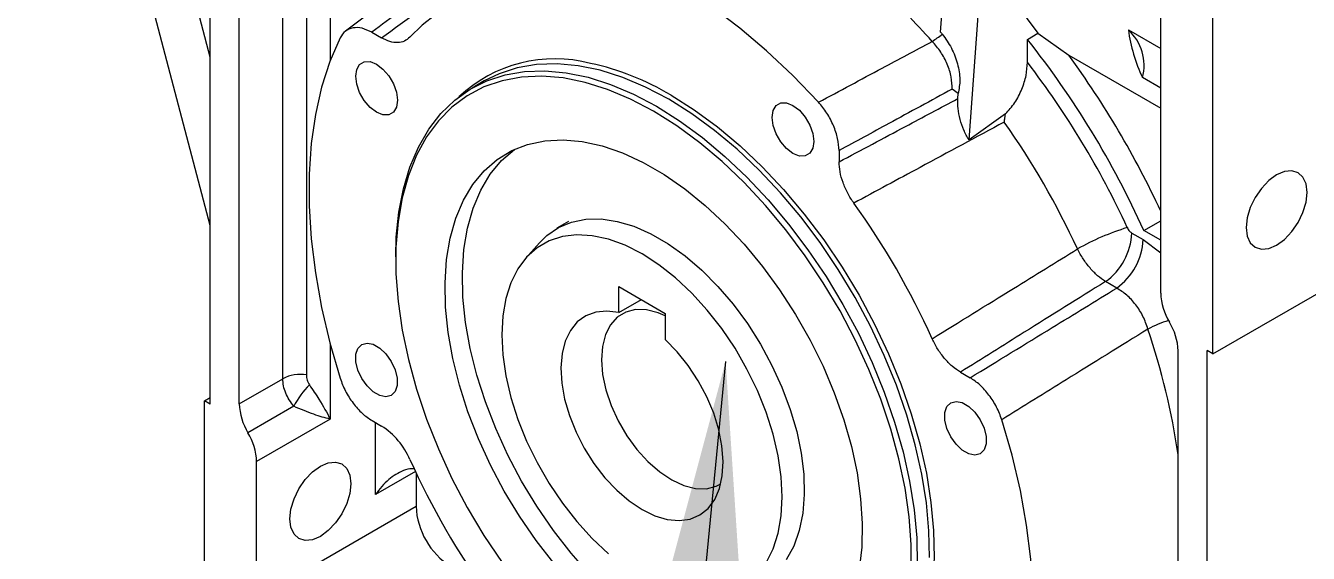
# Model space of a CAD drawing. Header units: millimetres. Extents: x 41 to 1868, y -696 to 319.
# Drawn here: x 87.57 to 95.39, y 227.07 to 230.29 of the extents above; entities that cross this region are included whole.
import ezdxf

# ---------------------------------------------------------------- set-up
doc = ezdxf.new("R2010")
doc.units = ezdxf.units.MM
doc.dimstyles.new('SLDDIMSTYLE0', dxfattribs={"dimtxt": 2.5, "dimasz": 2.116667, "dimexe": 0, "dimexo": 0.625, "dimgap": 0, "dimtad": 1, "dimdec": 0, "dimrnd": 1e-09, "dimtxsty": 'Standard', "dimsah": 1, "dimcen": 2.5, "dimazin": 3, "dimtfac": 2.116667, "dimtdec": 0, "dimtmove": 0, "dimatfit": 3, "dimfrac": 2})

msp = doc.modelspace()

# ---------------------------------------------------------------- linework, layer by layer
at = {"color": 7, "linetype": 'Continuous', "lineweight": 25}
for p, q in [((93.1477, 230.253), (93.2821, 232.1044)), ((88.6921, 230.1008), (88.1688, 232.0901)), ((93.321, 229.5957), (93.4943, 231.982)), ((94.4904, 228.6617), (94.4904, 231.3937)), ((94.8086, 228.2909), (94.8086, 231.4142)), ((88.6921, 227.9841), (88.6921, 231.1837)), ((89.1342, 228.1397), (89.1342, 230.8907)), ((89.2791, 230.9131), (89.2791, 228.1621)), ((90.3252, 230.8683), (89.5176, 230.2603)), ((88.6921, 229.0748), (88.25, 230.7564)), ((88.8689, 227.9866), (88.8689, 230.7376)), ((89.6778, 230.2526), (89.7369, 230.2185)), ((93.6772, 230.2095), (93.741, 230.2464)), ((93.741, 230.2464), (93.9292, 230.113)), ((94.2929, 230.2675), (94.4904, 230.1535)), ((93.6772, 230.0698), (93.6772, 230.2095)), ((93.9292, 230.113), (94.4904, 229.789)), ((90.3638, 229.9555), (90.2896, 229.9126)), ((93.2552, 229.8791), (93.2178, 229.9059)), ((94.4904, 229.9119), (94.3794, 229.9759)), ((93.2527, 229.8481), (93.2552, 229.8791)), ((93.543, 229.7543), (93.321, 229.5957)), ((92.5282, 229.5307), (92.5282, 229.4624)), ((90.8779, 229.0976), (90.8072, 229.0568)), ((94.3876, 229.0441), (94.4904, 229.1035)), ((94.4904, 228.9848), (94.3876, 229.0441)), ((90.7001, 228.9688), (90.6176, 228.8756)), ((94.3145, 229.0281), (94.383, 228.9886)), ((89.8235, 228.8825), (89.8235, 228.8621)), ((94.8086, 228.2909), (95.8692, 228.9032)), ((94.2216, 228.6921), (94.1532, 228.7316)), ((91.1847, 228.701), (91.4675, 228.5377)), ((91.1847, 228.5424), (91.1847, 228.701)), ((91.1847, 228.5424), (91.322, 228.6217)), ((91.4675, 228.5377), (91.4675, 228.3791)), ((94.5965, 224.6801), (94.5965, 228.3089)), ((94.8086, 228.2909), (94.7732, 228.3113)), ((94.7732, 224.4736), (94.7732, 228.3113)), ((93.2688, 228.1796), (93.328, 228.1454)), ((88.8689, 227.9866), (89.1342, 228.1397)), ((88.6568, 228.0045), (88.6921, 228.025)), ((88.6568, 226.5756), (88.6568, 228.0045)), ((88.6921, 227.9841), (88.6568, 228.0045)), ((89.2012, 227.9714), (88.9219, 227.8102)), ((89.424, 227.893), (88.975, 227.6338)), ((89.6792, 227.8839), (89.7365, 227.8508)), ((88.975, 226.8002), (88.975, 227.6338)), ((89.9472, 227.5658), (89.9472, 227.3615)), ((88.975, 226.8002), (89.9472, 227.3615))]:
    msp.add_line(p, q, dxfattribs=at)
at = {"color": 8, "linetype": 'Continuous', "lineweight": 25}
for p, q in [((89.424, 231.2271), (89.424, 230.0801)), ((94.383, 228.9886), (94.4904, 228.9067)), ((89.424, 228.3503), (89.424, 227.893)), ((89.6997, 227.4332), (89.6997, 227.872)), ((89.9434, 227.5739), (89.6997, 227.4332))]:
    msp.add_line(p, q, dxfattribs=at)
at = {"color": 7, "linetype": 'Continuous', "lineweight": 25, "flags": 128}
for points in [[(93.801, 231.9264), (93.7266, 231.7643), (93.6636, 231.6004), (93.6127, 231.4364), (93.5743, 231.2743), (93.5489, 231.1157), (93.5369, 230.9626), (93.5382, 230.8165), (93.553, 230.6792), (93.5811, 230.5522), (93.6221, 230.4369), (93.6756, 230.3346), (93.741, 230.2464)], [(92.4029, 229.8259), (92.2465, 229.9886), (92.0858, 230.1398), (91.9217, 230.2787), (91.7551, 230.4044), (91.5871, 230.5163), (91.4186, 230.6135), (91.2506, 230.6957), (91.084, 230.7623), (90.9199, 230.8129), (90.7592, 230.8472), (90.6028, 230.8651)], [(89.4848, 230.2194), (89.4221, 230.0751), (89.3715, 229.9188), (89.3333, 229.7515), (89.3076, 229.5741), (89.2948, 229.3876), (89.2947, 229.1931), (89.3075, 228.9918), (89.3331, 228.7848), (89.3712, 228.5734), (89.4217, 228.3587), (89.4844, 228.142)], [(89.7063, 229.7647), (89.6671, 229.7946), (89.6316, 229.8359), (89.6035, 229.8846), (89.5855, 229.9359), (89.5793, 229.9848), (89.5855, 230.0266), (89.6035, 230.0571), (89.6316, 230.0733), (89.6671, 230.0737), (89.7063, 230.0582), (89.7456, 230.0284), (89.781, 229.9871), (89.8091, 229.9384), (89.8272, 229.8871), (89.8334, 229.8381), (89.8272, 229.7964), (89.8091, 229.7659), (89.781, 229.7497), (89.7456, 229.7493), (89.7063, 229.7647)], [(91.4887, 229.8441), (91.3481, 229.9181), (91.2086, 229.9771), (91.0713, 230.0207), (90.9372, 230.0486), (90.8075, 230.0604), (90.6831, 230.0562), (90.565, 230.036), (90.4541, 229.9999), (90.3638, 229.9555)], [(89.8235, 228.8825), (89.827, 229.0023), (89.8425, 229.1549), (89.8704, 229.2981), (89.9103, 229.4309), (89.962, 229.5523), (90.0251, 229.6612), (90.099, 229.7568), (90.1832, 229.8384), (90.2771, 229.9053), (90.3799, 229.957), (90.4907, 229.9931), (90.6088, 230.0134), (90.7332, 230.0176), (90.863, 230.0057), (90.997, 229.9779), (91.1343, 229.9343), (91.2739, 229.8752), (91.4145, 229.8013)], [(91.3968, 229.7706), (91.2558, 229.8447), (91.1159, 229.9036), (90.9782, 229.9468), (90.844, 229.9739), (90.7142, 229.9848), (90.5898, 229.9793), (90.472, 229.9575), (90.3617, 229.9196), (90.2596, 229.8658), (90.1667, 229.7967), (90.0837, 229.7127), (90.0113, 229.6146), (89.9501, 229.503), (89.9005, 229.3791), (89.8629, 229.2436), (89.8377, 229.0977), (89.8251, 228.9427), (89.8251, 228.7797), (89.8377, 228.61), (89.8629, 228.435), (89.9005, 228.2562), (89.9501, 228.0749), (90.0113, 227.8927), (90.0837, 227.711), (90.1667, 227.5312), (90.2596, 227.3548), (90.3617, 227.1832), (90.472, 227.0179)], [(93.0793, 227.048), (93.0762, 227.2123), (93.0607, 227.3828), (93.0328, 227.5582), (92.9929, 227.7371), (92.9412, 227.9181), (92.8781, 228.0998), (92.8042, 228.2808), (92.72, 228.4597), (92.6261, 228.635), (92.5233, 228.8053), (92.4125, 228.9695), (92.2944, 229.1261), (92.1699, 229.2739), (92.0402, 229.4118), (91.9062, 229.5388), (91.7688, 229.6537), (91.6293, 229.7558), (91.4887, 229.8441)], [(91.5029, 229.8686), (91.6447, 229.7795), (91.7855, 229.6765), (91.924, 229.5605), (92.0593, 229.4325), (92.1901, 229.2933), (92.3157, 229.1442), (92.4348, 228.9862), (92.5467, 228.8206), (92.6503, 228.6487), (92.7451, 228.4719), (92.83, 228.2914), (92.9046, 228.1088), (92.9683, 227.9255), (93.0204, 227.7429), (93.0607, 227.5624), (93.0888, 227.3854), (93.1045, 227.2134), (93.1076, 227.0477), (93.0982, 226.8895), (93.0793, 226.7564)], [(92.1199, 229.7334), (92.1262, 229.7751), (92.1442, 229.8056), (92.1723, 229.8219), (92.2077, 229.8223), (92.247, 229.8068), (92.2863, 229.7769), (92.3217, 229.7356), (92.3498, 229.6869), (92.3679, 229.6356), (92.3741, 229.5867), (92.3679, 229.5449), (92.3498, 229.5144), (92.3217, 229.4982), (92.2863, 229.4978), (92.247, 229.5133), (92.2077, 229.5431), (92.1723, 229.5844), (92.1442, 229.6331), (92.1262, 229.6845), (92.1199, 229.7334)], [(92.9685, 226.965), (92.9685, 227.128), (92.9559, 227.2977), (92.9307, 227.4726), (92.8931, 227.6515), (92.8435, 227.8327), (92.7822, 228.015), (92.7098, 228.1967), (92.6269, 228.3765), (92.534, 228.5529), (92.4319, 228.7244), (92.3216, 228.8898), (92.2037, 229.0476), (92.0794, 229.1966), (91.9496, 229.3356), (91.8154, 229.4635), (91.6777, 229.5793), (91.5378, 229.6819), (91.3968, 229.7706)], [(91.4145, 229.8013), (91.5551, 229.7129), (91.6946, 229.6108), (91.8319, 229.4959), (91.966, 229.369), (92.0957, 229.231), (92.2201, 229.0832), (92.3382, 228.9266), (92.4491, 228.7625), (92.5518, 228.5921), (92.6457, 228.4168), (92.73, 228.238), (92.8039, 228.057), (92.867, 227.8753), (92.9187, 227.6943), (92.9586, 227.5153), (92.9864, 227.34), (93.002, 227.1694), (93.0051, 227.0052)], [(90.7881, 227.0144), (90.6798, 227.1534), (90.5787, 227.3002), (90.4856, 227.4536), (90.4017, 227.6119), (90.3276, 227.7736), (90.2642, 227.9372), (90.212, 228.1008), (90.1716, 228.2631), (90.1433, 228.4222), (90.1276, 228.5767), (90.1244, 228.725), (90.1339, 228.8657), (90.1559, 228.9972), (90.1903, 229.1184), (90.2366, 229.2281), (90.2945, 229.325), (90.3634, 229.4084), (90.4425, 229.4773), (90.5311, 229.531), (90.6283, 229.5691), (90.7331, 229.5911), (90.8446, 229.5969), (90.9615, 229.5863), (91.0827, 229.5595), (91.2071, 229.5167), (91.3334, 229.4584), (91.4602, 229.3852), (91.5865, 229.2977), (91.7109, 229.1968), (91.8321, 229.0837), (91.949, 228.9592), (92.0605, 228.8248), (92.1653, 228.6818), (92.2625, 228.5315), (92.3511, 228.3754), (92.4302, 228.2152), (92.4991, 228.0524), (92.557, 227.8886), (92.6033, 227.7254), (92.6377, 227.5645), (92.6597, 227.4075), (92.6692, 227.2559), (92.666, 227.1113), (92.6502, 226.975)], [(91.0085, 226.9461), (90.8941, 227.0757), (90.7859, 227.2146), (90.6847, 227.3614), (90.5917, 227.5148), (90.5078, 227.6731), (90.4337, 227.8349), (90.3702, 227.9984), (90.3181, 228.1621), (90.2776, 228.3243), (90.2494, 228.4834), (90.2336, 228.6379), (90.2305, 228.7862), (90.2399, 228.9269), (90.262, 229.0585), (90.2963, 229.1797), (90.3427, 229.2893), (90.4006, 229.3863), (90.4694, 229.4696), (90.5485, 229.5385), (90.5515, 229.5406)], [(95.1975, 229.383), (95.1495, 229.348), (95.1047, 229.3007), (95.0662, 229.2444), (95.0367, 229.183), (95.0182, 229.1206), (95.0119, 229.0615), (95.0182, 229.0097), (95.0367, 228.9687), (95.0662, 228.9413), (95.1047, 228.9295), (95.1495, 228.9339), (95.1975, 228.9543), (95.2455, 228.9893), (95.2903, 229.0366), (95.3287, 229.0929), (95.3582, 229.1543), (95.3768, 229.2167), (95.3831, 229.2758), (95.3768, 229.3276), (95.3582, 229.3686), (95.3287, 229.396), (95.2903, 229.4079), (95.2455, 229.4034), (95.1975, 229.383)], [(90.7001, 228.9688), (90.7458, 229.0136), (90.8165, 229.062), (90.8958, 229.0952), (90.9827, 229.1126), (91.0758, 229.114), (91.174, 229.0994), (91.2758, 229.0691), (91.3798, 229.0234), (91.4845, 228.9629), (91.5885, 228.8886), (91.6903, 228.8014), (91.7885, 228.7026), (91.8816, 228.5936), (91.9685, 228.4759), (92.0478, 228.3512), (92.1185, 228.2211), (92.1796, 228.0876), (92.2301, 227.9525), (92.2695, 227.8178), (92.2971, 227.6852), (92.3125, 227.5566), (92.3156, 227.434), (92.3063, 227.3189), (92.2848, 227.213), (92.2512, 227.1178), (92.2062, 227.0346)], [(92.0836, 227.0166), (92.126, 227.101), (92.1567, 227.1971), (92.1753, 227.3037), (92.1815, 227.4192), (92.1753, 227.5418), (92.1567, 227.6699), (92.126, 227.8016), (92.0836, 227.9348), (92.0301, 228.0677), (91.9664, 228.1984), (91.8934, 228.3249), (91.812, 228.4455), (91.7236, 228.5582), (91.6294, 228.6616), (91.5308, 228.754), (91.4292, 228.8341), (91.3261, 228.9009), (91.223, 228.9532), (91.1214, 228.9903), (91.0227, 229.0118), (90.9285, 229.0172), (90.8401, 229.0065), (90.7588, 228.9799), (90.6858, 228.9377), (90.6221, 228.8806), (90.5686, 228.8094), (90.5262, 228.7251), (90.4955, 228.6289), (90.4769, 228.5223), (90.4706, 228.4069), (90.4769, 228.2842), (90.4955, 228.1561), (90.5262, 228.0245), (90.5686, 227.8912), (90.6221, 227.7583), (90.6858, 227.6276), (90.7588, 227.5011), (90.8401, 227.3806), (90.9285, 227.2678), (91.0227, 227.1645), (91.1214, 227.072)], [(91.1847, 228.5424), (91.1116, 228.552), (91.0439, 228.5455), (90.9833, 228.5232), (90.9312, 228.4856), (90.8891, 228.4337), (90.8579, 228.3687), (90.8384, 228.2924), (90.8312, 228.2065), (90.8363, 228.1132), (90.8537, 228.015), (90.8829, 227.9142), (90.9233, 227.8133), (90.9737, 227.715), (91.033, 227.6216), (91.0996, 227.5355), (91.1719, 227.4589), (91.248, 227.3937), (91.3261, 227.3414), (91.4042, 227.3035), (91.4803, 227.2809), (91.5526, 227.274), (91.6192, 227.2832), (91.6784, 227.3082), (91.7289, 227.3483), (91.7692, 227.4025), (91.7985, 227.4696), (91.8159, 227.5477), (91.821, 227.635), (91.8138, 227.7293), (91.7943, 227.8282), (91.7631, 227.9292), (91.7209, 228.0298), (91.6689, 228.1274), (91.6083, 228.2197), (91.5406, 228.3043), (91.4675, 228.3791)], [(91.4675, 228.5237), (91.4246, 228.5418), (91.3534, 228.5599), (91.2867, 228.5614), (91.2266, 228.5464), (91.1749, 228.5152), (91.1331, 228.4688), (91.1026, 228.4086), (91.0843, 228.3365), (91.0786, 228.2546), (91.0859, 228.1654), (91.1058, 228.0717), (91.1378, 227.9762), (91.1809, 227.8819), (91.2337, 227.7917), (91.2948, 227.7082), (91.3621, 227.6341), (91.4338, 227.5715), (91.5075, 227.5225), (91.5811, 227.4884), (91.6523, 227.4703), (91.719, 227.4687), (91.7791, 227.4838), (91.8064, 227.4975)], [(89.7962, 228.0372), (89.764, 228.0288), (89.7262, 228.0365), (89.6865, 228.0594), (89.6486, 228.0954), (89.6165, 228.141), (89.5931, 228.1916), (89.5808, 228.2424), (89.5808, 228.2883), (89.5931, 228.3248), (89.6165, 228.3485), (89.6486, 228.3569), (89.6865, 228.3493), (89.7262, 228.3263), (89.764, 228.2903), (89.7962, 228.2447), (89.8196, 228.1941), (89.8318, 228.1434), (89.8318, 228.0975), (89.8196, 228.0609), (89.7962, 228.0372)], [(93.2095, 227.9929), (93.2417, 228.0013), (93.2795, 227.9937), (93.3193, 227.9707), (93.3571, 227.9347), (93.3892, 227.8891), (93.4126, 227.8385), (93.4249, 227.7878), (93.4249, 227.7419), (93.4126, 227.7053), (93.3892, 227.6816), (93.3571, 227.6732), (93.3193, 227.6809), (93.2795, 227.7038), (93.2417, 227.7398), (93.2095, 227.7854), (93.1862, 227.836), (93.1739, 227.8868), (93.1739, 227.9327), (93.1862, 227.9692), (93.2095, 227.9929)], [(93.521, 225.8107), (93.5837, 225.9551), (93.6343, 226.1115), (93.6725, 226.2789), (93.6981, 226.4565), (93.711, 226.6431), (93.711, 226.8376), (93.6981, 227.0391), (93.6725, 227.2462), (93.6343, 227.4578), (93.5837, 227.6726), (93.521, 227.8894)], [(89.3639, 227.1778), (89.3158, 227.1574), (89.2711, 227.1529), (89.2326, 227.1648), (89.2031, 227.1922), (89.1846, 227.2332), (89.1782, 227.285), (89.1846, 227.3441), (89.2031, 227.4065), (89.2326, 227.4679), (89.2711, 227.5242), (89.3158, 227.5714), (89.3639, 227.6065), (89.4119, 227.6269), (89.4567, 227.6313), (89.4951, 227.6195), (89.5246, 227.5921), (89.5432, 227.5511), (89.5495, 227.4993), (89.5432, 227.4402), (89.5246, 227.3778), (89.4951, 227.3163), (89.4567, 227.2601), (89.4119, 227.2128), (89.3639, 227.1778)]]:
    msp.add_lwpolyline(points, dxfattribs=at)
at = {"color": 7, "linetype": 'Continuous', "lineweight": 25}
for centre, radius, start, end in [((90.5944, 229.5887), 0.9329, 102.81919, 137.19156), ((89.644, 227.113), 4.6292, 41.78196, 47.46703), ((92.7152, 230.8021), 0.7146, 302.19223, 308.25553), ((95.2851, 230.4035), 1.0015, 187.80288, 205.26928), ((94.0909, 230.0489), 0.2977, 345.81426, 47.2579), ((89.3117, 226.7493), 5.5705, 24.32778, 38.40091), ((90.6585, 228.4549), 1.6467, 59.15115, 77.59872), ((89.4455, 226.8268), 5.3314, 24.77899, 37.46425), ((89.4135, 226.8086), 5.5956, 24.86327, 36.19477), ((89.5152, 226.8676), 4.9206, 24.79215, 35.20785), ((88.7774, 226.4417), 4.7348, 24.21289, 35.78711), ((94.7422, 227.5796), 1.5504, 107.11186, 119.35468), ((93.9266, 229.0471), 0.3885, 305.68924, 357.19888), ((93.995, 229.0076), 0.3885, 305.68924, 357.19888), ((94.852, 228.6742), 0.3618, 181.98707, 211.4793), ((94.2348, 228.2964), 0.3618, 1.98707, 31.4793), ((89.24, 227.9352), 0.2303, 80.2289, 117.35717), ((89.6609, 227.7349), 0.5169, 134.78973, 152.76909), ((89.2305, 227.9991), 0.3618, 181.98707, 211.4793), ((88.6133, 227.6212), 0.3618, 1.98707, 31.4793), ((89.4935, 227.4684), 0.4531, 23.08564, 57.55819), ((94.2283, 229.5884), 4.7348, 204.21939, 215.78061), ((90.4078, 227.3824), 0.461, 182.60548, 237.39452)]:
    msp.add_arc(centre, radius, start, end, dxfattribs=at)
at = {"color": 8, "linetype": 'Continuous', "lineweight": 25}
for centre, radius, start, end in [((90.7952, 229.235), 0.8561, 75.32201, 133.21047), ((94.7905, 227.7163), 0.8185, 107.96711, 117.4925), ((90.2123, 227.0301), 4.4313, 8.37225, 18.58523)]:
    msp.add_arc(centre, radius, start, end, dxfattribs=at)
at = {"color": 7, "linetype": 'Continuous', "lineweight": 25}
for points, knots in [([(90.4766, 230.8541), (90.3274, 230.7418), (90.061, 230.5415), (89.7949, 230.3409), (89.6778, 230.2526)], [0, 0, 0, 0, 0.56, 1, 1, 1, 1]), ([(89.6778, 230.2526), (89.6577, 230.2623), (89.6171, 230.2819), (89.5618, 230.2818), (89.514, 230.2642), (89.4945, 230.2343), (89.4848, 230.2194)], [0, 0, 0, 0, 0.247605, 0.499996, 0.752341, 1, 1, 1, 1]), ([(89.91, 230.2226), (89.8994, 230.2136), (89.8781, 230.1954), (89.8352, 230.1879), (89.7876, 230.1932), (89.7538, 230.2101), (89.7369, 230.2185)], [0, 0, 0, 0, 0.248662, 0.499998, 0.751286, 1, 1, 1, 1]), ([(93.1477, 230.253), (93.1496, 230.2508), (93.1529, 230.2468), (93.1562, 230.2427), (93.1577, 230.241)], [0, 0, 0, 0, 0.56, 1, 1, 1, 1]), ([(93.1577, 230.241), (93.1774, 230.2135), (93.2168, 230.1585), (93.2534, 230.0604), (93.2695, 229.9622), (93.26, 229.9068), (93.2552, 229.8791)], [0, 0, 0, 0, 0.250039, 0.50025, 0.749723, 1, 1, 1, 1]), ([(92.4029, 229.8259), (92.5323, 229.8953), (92.7633, 230.0192), (92.9943, 230.1429), (93.0959, 230.1974)], [0, 0, 0, 0, 0.56, 1, 1, 1, 1]), ([(93.2177, 229.906), (93.217, 229.9304), (93.2155, 229.9793), (93.1902, 230.0582), (93.1506, 230.1343), (93.1142, 230.1763), (93.0959, 230.1974)], [0, 0, 0, 0, 0.249745, 0.500354, 0.749674, 1, 1, 1, 1]), ([(93.543, 229.7543), (93.5631, 229.7764), (93.6034, 229.8206), (93.6453, 229.9054), (93.6723, 229.991), (93.6756, 230.0435), (93.6772, 230.0698)], [0, 0, 0, 0, 0.249585, 0.499954, 0.749363, 1, 1, 1, 1]), ([(93.2178, 229.9059), (93.089, 229.8359), (92.8592, 229.711), (92.6293, 229.5858), (92.5282, 229.5307)], [0, 0, 0, 0, 0.56, 1, 1, 1, 1]), ([(92.5282, 229.5307), (92.5265, 229.5549), (92.5232, 229.6037), (92.4955, 229.6835), (92.4563, 229.7613), (92.4206, 229.8045), (92.4029, 229.8259)], [0, 0, 0, 0, 0.247605, 0.499996, 0.752341, 1, 1, 1, 1]), ([(92.5282, 229.4624), (92.6634, 229.5344), (92.9049, 229.6631), (93.1465, 229.7916), (93.2527, 229.8481)], [0, 0, 0, 0, 0.56, 1, 1, 1, 1]), ([(93.321, 229.5957), (93.3097, 229.6157), (93.2868, 229.6558), (93.2647, 229.7216), (93.2513, 229.7875), (93.2523, 229.828), (93.2527, 229.8481)], [0, 0, 0, 0, 0.248487, 0.499832, 0.75088, 1, 1, 1, 1]), ([(93.5356, 229.7045), (93.5368, 229.7137), (93.5391, 229.73), (93.5418, 229.7469), (93.543, 229.7543)], [0, 0, 0, 0, 0.559998, 1, 1, 1, 1]), ([(93.5356, 229.7045), (93.3643, 229.6124), (93.0585, 229.4478), (92.7528, 229.283), (92.6183, 229.2105)], [0, 0, 0, 0, 0.56, 1, 1, 1, 1]), ([(92.6183, 229.2105), (92.6051, 229.2303), (92.5788, 229.2701), (92.5508, 229.3359), (92.5316, 229.4019), (92.5293, 229.4423), (92.5282, 229.4624)], [0, 0, 0, 0, 0.248662, 0.499998, 0.751286, 1, 1, 1, 1]), ([(94.2861, 229.0613), (94.2881, 229.0575), (94.2921, 229.0497), (94.3017, 229.0373), (94.3097, 229.0316), (94.3145, 229.0281)], [0, 0, 0, 0, 0.280422, 0.560548, 1, 1, 1, 1]), ([(93.0957, 228.3836), (93.2612, 228.4857), (93.5568, 228.668), (93.8522, 228.8506), (93.9822, 228.9309)], [0, 0, 0, 0, 0.56, 1, 1, 1, 1]), ([(94.1532, 228.7316), (94.137, 228.7429), (94.1049, 228.7655), (94.0586, 228.8138), (94.016, 228.8692), (93.9935, 228.9103), (93.9822, 228.9309)], [0, 0, 0, 0, 0.251336, 0.500537, 0.749494, 1, 1, 1, 1]), ([(94.1532, 228.7316), (93.9881, 228.6285), (93.6934, 228.4445), (93.3985, 228.2605), (93.2688, 228.1796)], [0, 0, 0, 0, 0.56, 1, 1, 1, 1]), ([(93.328, 228.1454), (93.4949, 228.2474), (93.7929, 228.4296), (94.0906, 228.6119), (94.2216, 228.6921)], [0, 0, 0, 0, 0.56, 1, 1, 1, 1]), ([(94.4126, 228.4424), (94.4034, 228.4686), (94.3851, 228.5208), (94.3393, 228.5926), (94.2838, 228.6534), (94.2424, 228.6792), (94.2216, 228.6921)], [0, 0, 0, 0, 0.250116, 0.499353, 0.748844, 1, 1, 1, 1]), ([(94.4126, 228.4424), (94.2462, 228.3391), (93.9491, 228.1548), (93.6518, 227.9705), (93.521, 227.8894)], [0, 0, 0, 0, 0.56, 1, 1, 1, 1]), ([(93.2688, 228.1796), (93.252, 228.1906), (93.2181, 228.2128), (93.1706, 228.2624), (93.1276, 228.3195), (93.1063, 228.3623), (93.0957, 228.3836)], [0, 0, 0, 0, 0.248662, 0.499998, 0.751286, 1, 1, 1, 1]), ([(89.2012, 227.9714), (89.1828, 227.9976), (89.1548, 228.0376), (89.137, 228.0965), (89.1351, 228.1251), (89.1342, 228.1397)], [0, 0, 0, 0, 0.484007, 0.737962, 1, 1, 1, 1]), ([(89.2791, 228.1621), (89.2796, 228.1518), (89.2806, 228.1311), (89.2913, 228.1115), (89.2967, 228.1017)], [0, 0, 0, 0, 0.499907, 1, 1, 1, 1]), ([(89.2967, 228.1017), (89.317, 228.072), (89.3693, 227.9959), (89.4032, 227.932), (89.424, 227.893)], [0, 0, 0, 0, 0.389823, 1, 1, 1, 1]), ([(89.4844, 228.142), (89.4941, 228.1158), (89.5139, 228.0628), (89.5622, 227.9894), (89.6179, 227.925), (89.6589, 227.8975), (89.6792, 227.8839)], [0, 0, 0, 0, 0.247421, 0.499878, 0.752189, 1, 1, 1, 1]), ([(93.521, 227.8894), (93.5113, 227.9154), (93.4917, 227.9679), (93.4439, 228.0408), (93.3886, 228.1047), (93.3481, 228.1319), (93.328, 228.1454)], [0, 0, 0, 0, 0.247605, 0.499996, 0.752341, 1, 1, 1, 1]), ([(89.424, 227.893), (89.3921, 227.9012), (89.3284, 227.9177), (89.2436, 227.9535), (89.2012, 227.9714)], [0, 0, 0, 0, 0.50117, 1, 1, 1, 1]), ([(89.9388, 227.5897), (89.9334, 227.5902), (89.9105, 227.5924), (89.8546, 227.5753), (89.7728, 227.5266), (89.7254, 227.4661), (89.6997, 227.4332)], [0, 0, 0, 0, 0.056587, 0.239412, 0.58763, 1, 1, 1, 1])]:
    msp.add_open_spline(points, degree=3, knots=knots, dxfattribs=at)
at = {"color": 8, "linetype": 'Continuous', "lineweight": 25}
msp.add_open_spline([(89.7369, 230.2185), (89.8877, 230.3298), (90.137, 230.5138), (90.3866, 230.6977), (90.4852, 230.7704)], degree=3, knots=[0, 0, 0, 0, 0.604812, 1, 1, 1, 1], dxfattribs=at)

# ---------------------------------------------------------------- leaders
at = {"color": 7, "linetype": 'Continuous', "lineweight": 0}
msp.add_leader([(91.8361, 228.2453), (87.5659, 184.7458)], dimstyle='SLDDIMSTYLE0', dxfattribs=at)

doc.saveas('drawing.dxf')
